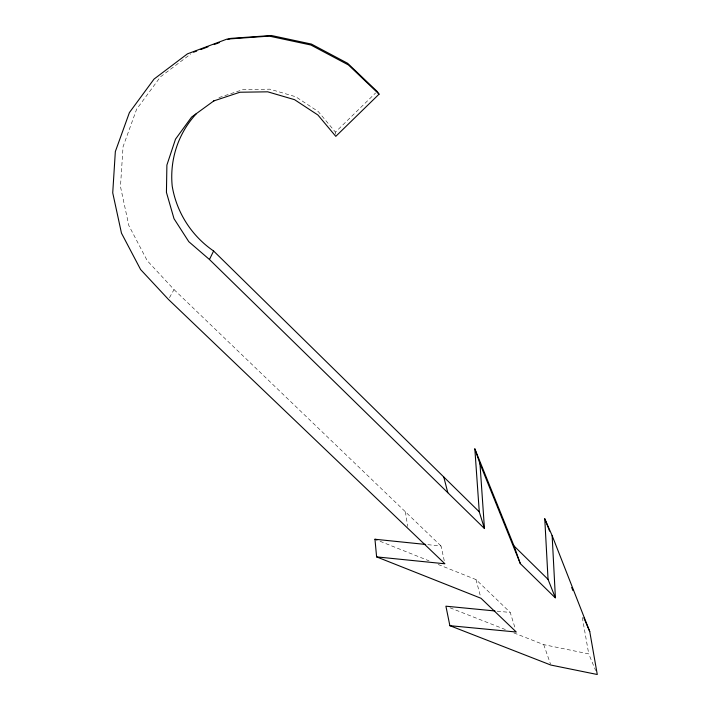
<?xml version="1.0" encoding="UTF-8"?>
<svg xmlns="http://www.w3.org/2000/svg" width="710" height="710" viewBox="0 0 710 710"><rect width="100%" height="100%" fill="white"/><g stroke="black" fill="none" stroke-linecap="round" stroke-linejoin="round"><path stroke-width="0.53" stroke-dasharray="3.55 2.66" d="M169.477 297.659L174.03 289.591L147.21 260.659L128.829 225.496L120.469 186.57L123.052 146.757L136.648 109.171L160.424 76.875L190.866 53.898M335.617 134.234L335.448 132.122L375.572 92.983M218.92 97.607L243.104 89.575L269.88 89.176L295.715 96.755L318.24 111.55L335.448 132.122M497.142 611.177L510.224 612.446L515.336 628.927M427.837 544.668L441.052 546.025L444.238 560.651M513.871 632.903L543.736 644.636L588.741 653.892L595.646 670.577M450.025 607.813L506.665 630.063M380.063 541.286L429.053 560.838M438.239 564.512L476.002 579.582L510.224 612.446M174.03 289.591L441.052 546.025M543.736 644.636L550.481 664.028M476.002 579.582L480.439 596.196M582.315 617.452L588.741 653.892M405.357 511.741L407.717 526.438"/><path stroke-width="1.06" d="M484.46 528.559L479.277 511.848L474.839 448.88L479.969 463.692L484.46 528.559L209.45 259.505L213.603 250.994C191.576 235.862 176.604 212.521 172.21 186.144C169.557 159.555 178.263 133.098 196.519 113.529M227.537 39.547L230.617 38.393L271.353 35.5L311.442 44.082L347.651 63.305L377.143 91.448L379.06 94.164L335.786 136.347L317.929 115.02L294.552 99.675L267.732 91.821L239.927 92.238L213.728 100.935M214.305 100.554L191.576 117.097L175.503 139.169L166.894 165.057L166.433 192.383L174.003 218.68L188.807 241.693L209.45 259.505M193.626 52.203L196.714 51.058M200.823 49.522L208.012 46.833M214.18 44.535L219.319 42.618M494.959 610.964L445.907 606.189L449.874 625.679L516.294 632.024L480.99 598.273L376.611 556.889L374.96 539.245L425.636 544.446M376.611 556.889L444.921 563.784L168.465 299.451L140.607 269.534L121.472 233.155L112.73 192.836L115.34 151.576L129.406 112.588L154.052 79.067L187.44 53.853L226.916 39.121L269.232 36.112L310.873 45.014L348.459 64.965L379.06 94.164M449.874 625.679L550.836 665.048L597.27 674.5L589.753 631.563L552.14 535.624L544.765 518.779L548.049 579.369L555.025 596.986M374.96 539.245L377.001 540.061M479.969 463.692L520.323 563.642L555.415 597.971L552.14 535.624M213.603 250.994L479.277 511.848M474.839 448.88L514.022 545.963L548.049 579.369M583.886 617.931L589.753 631.563M544.765 518.779L549.593 531.089M571.719 587.481L572.926 590.56M514.022 545.963L520.323 563.642M443.777 476.987L447.806 492.687"/></g></svg>
